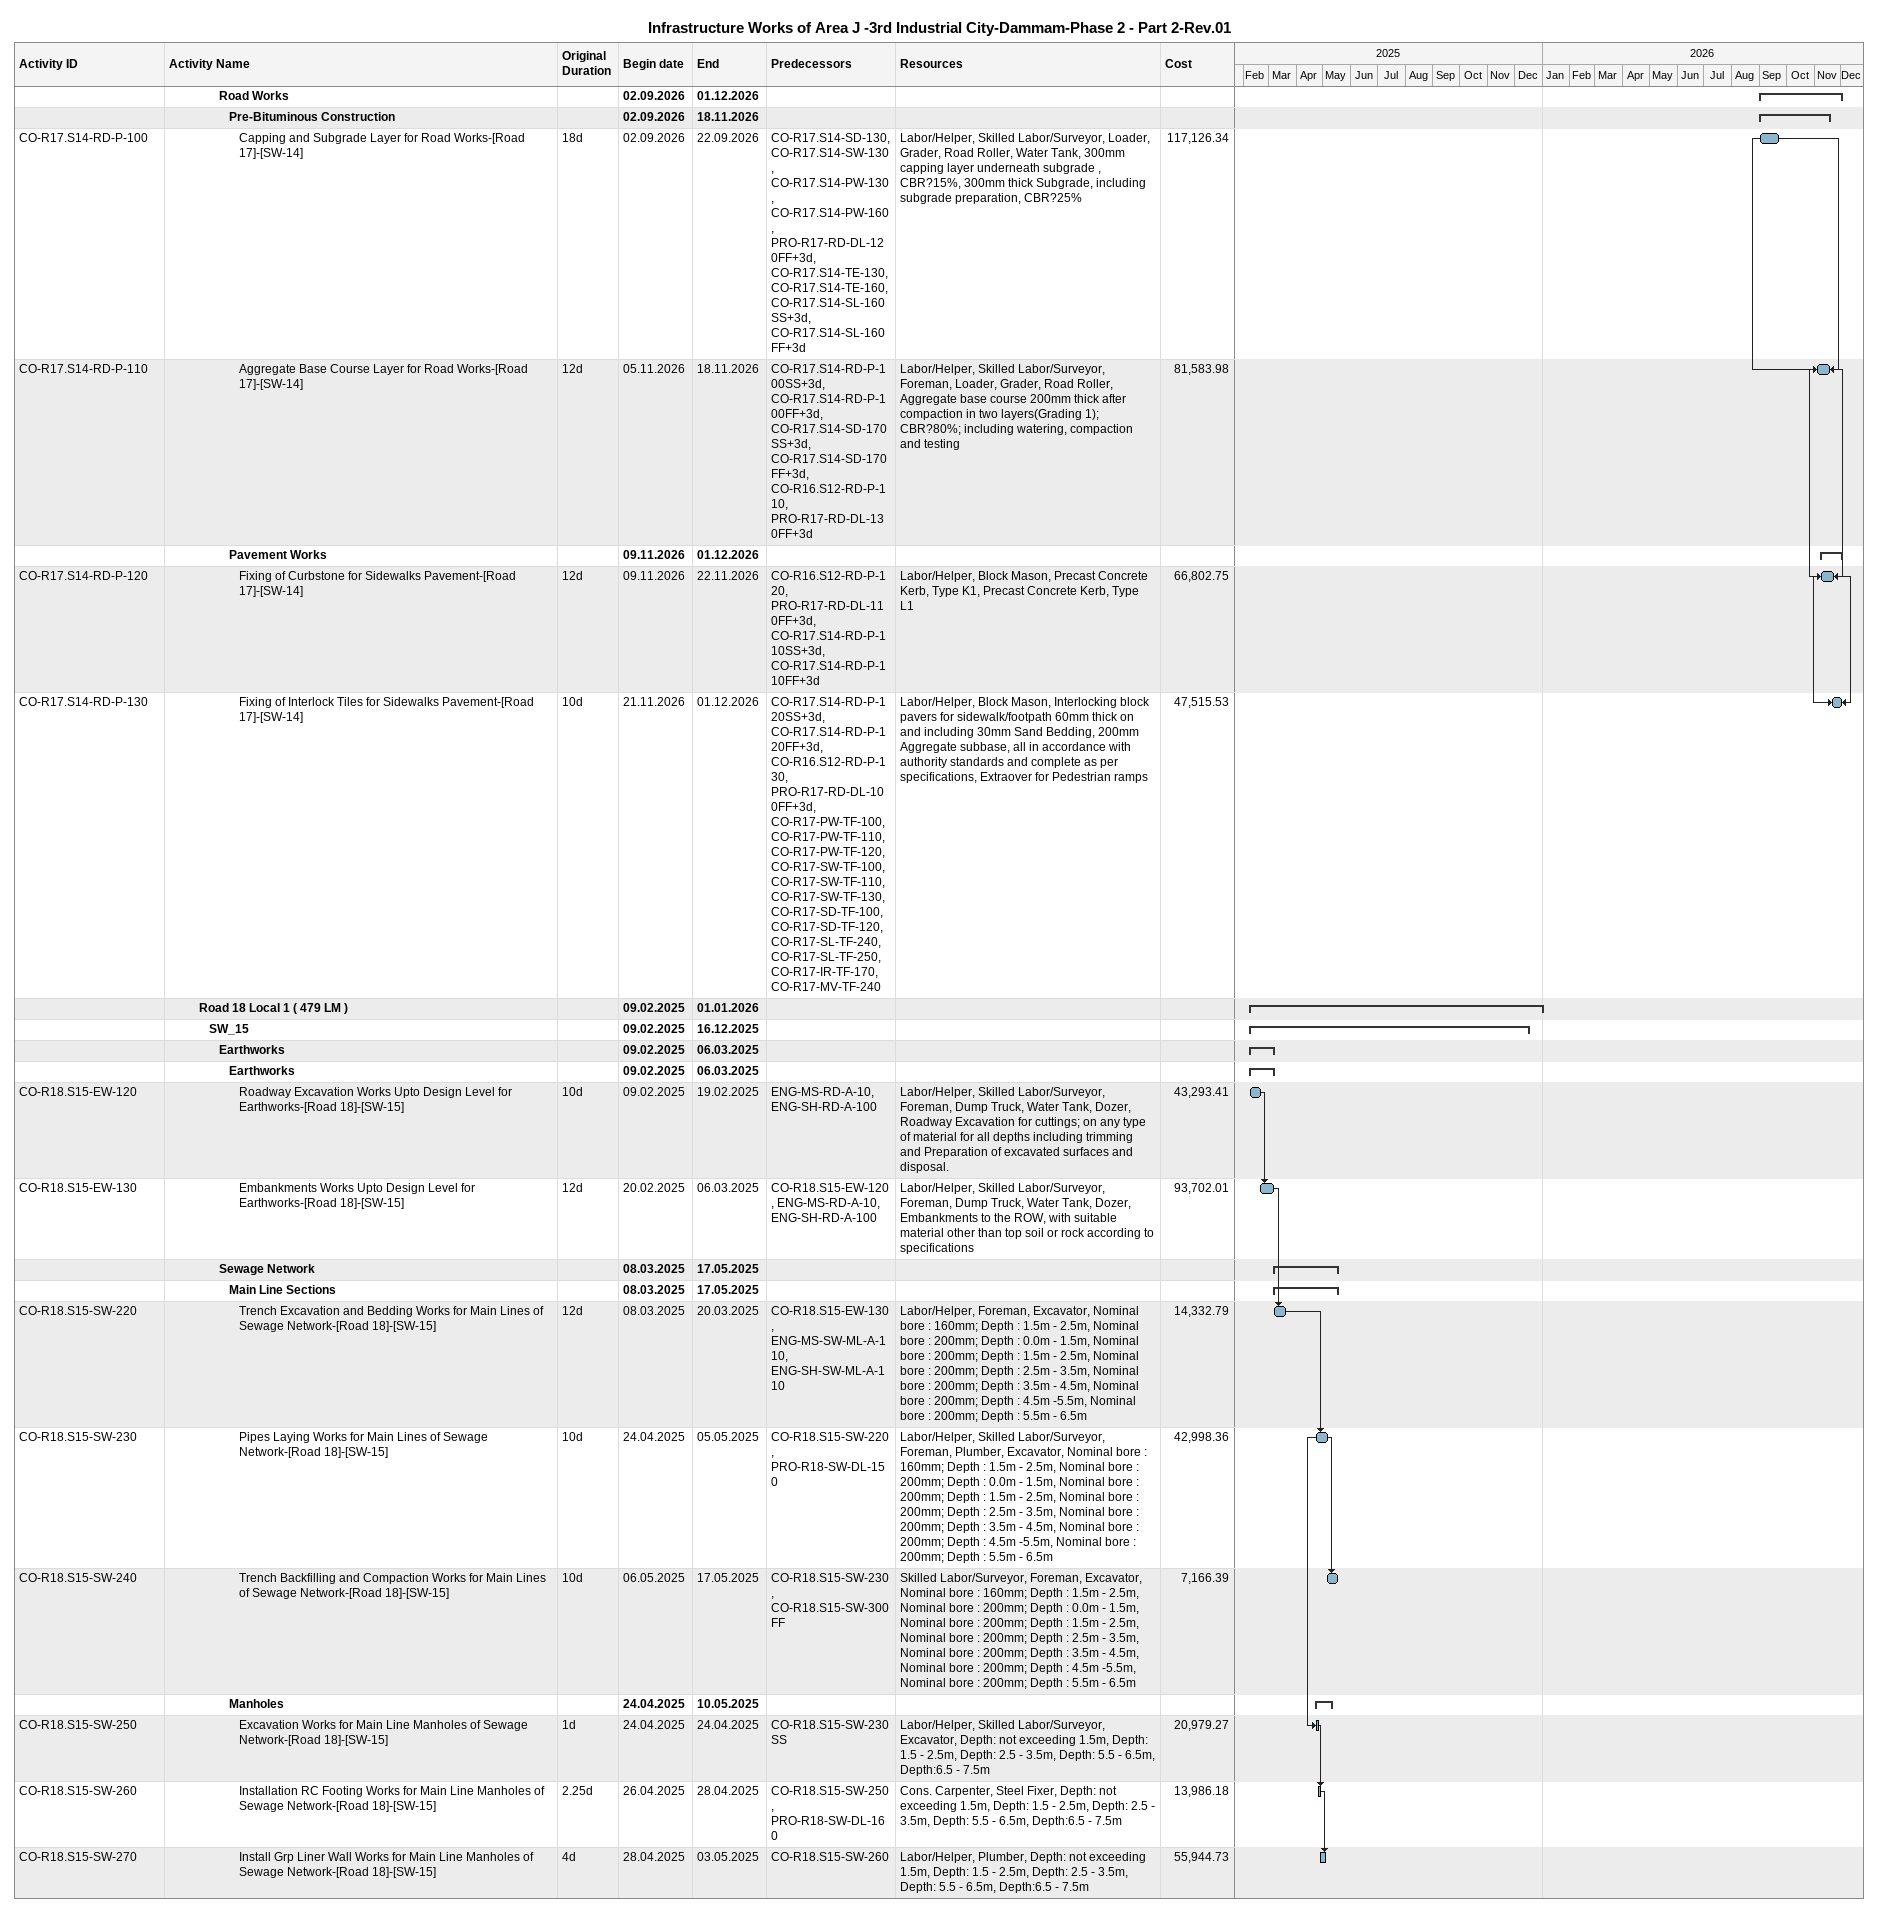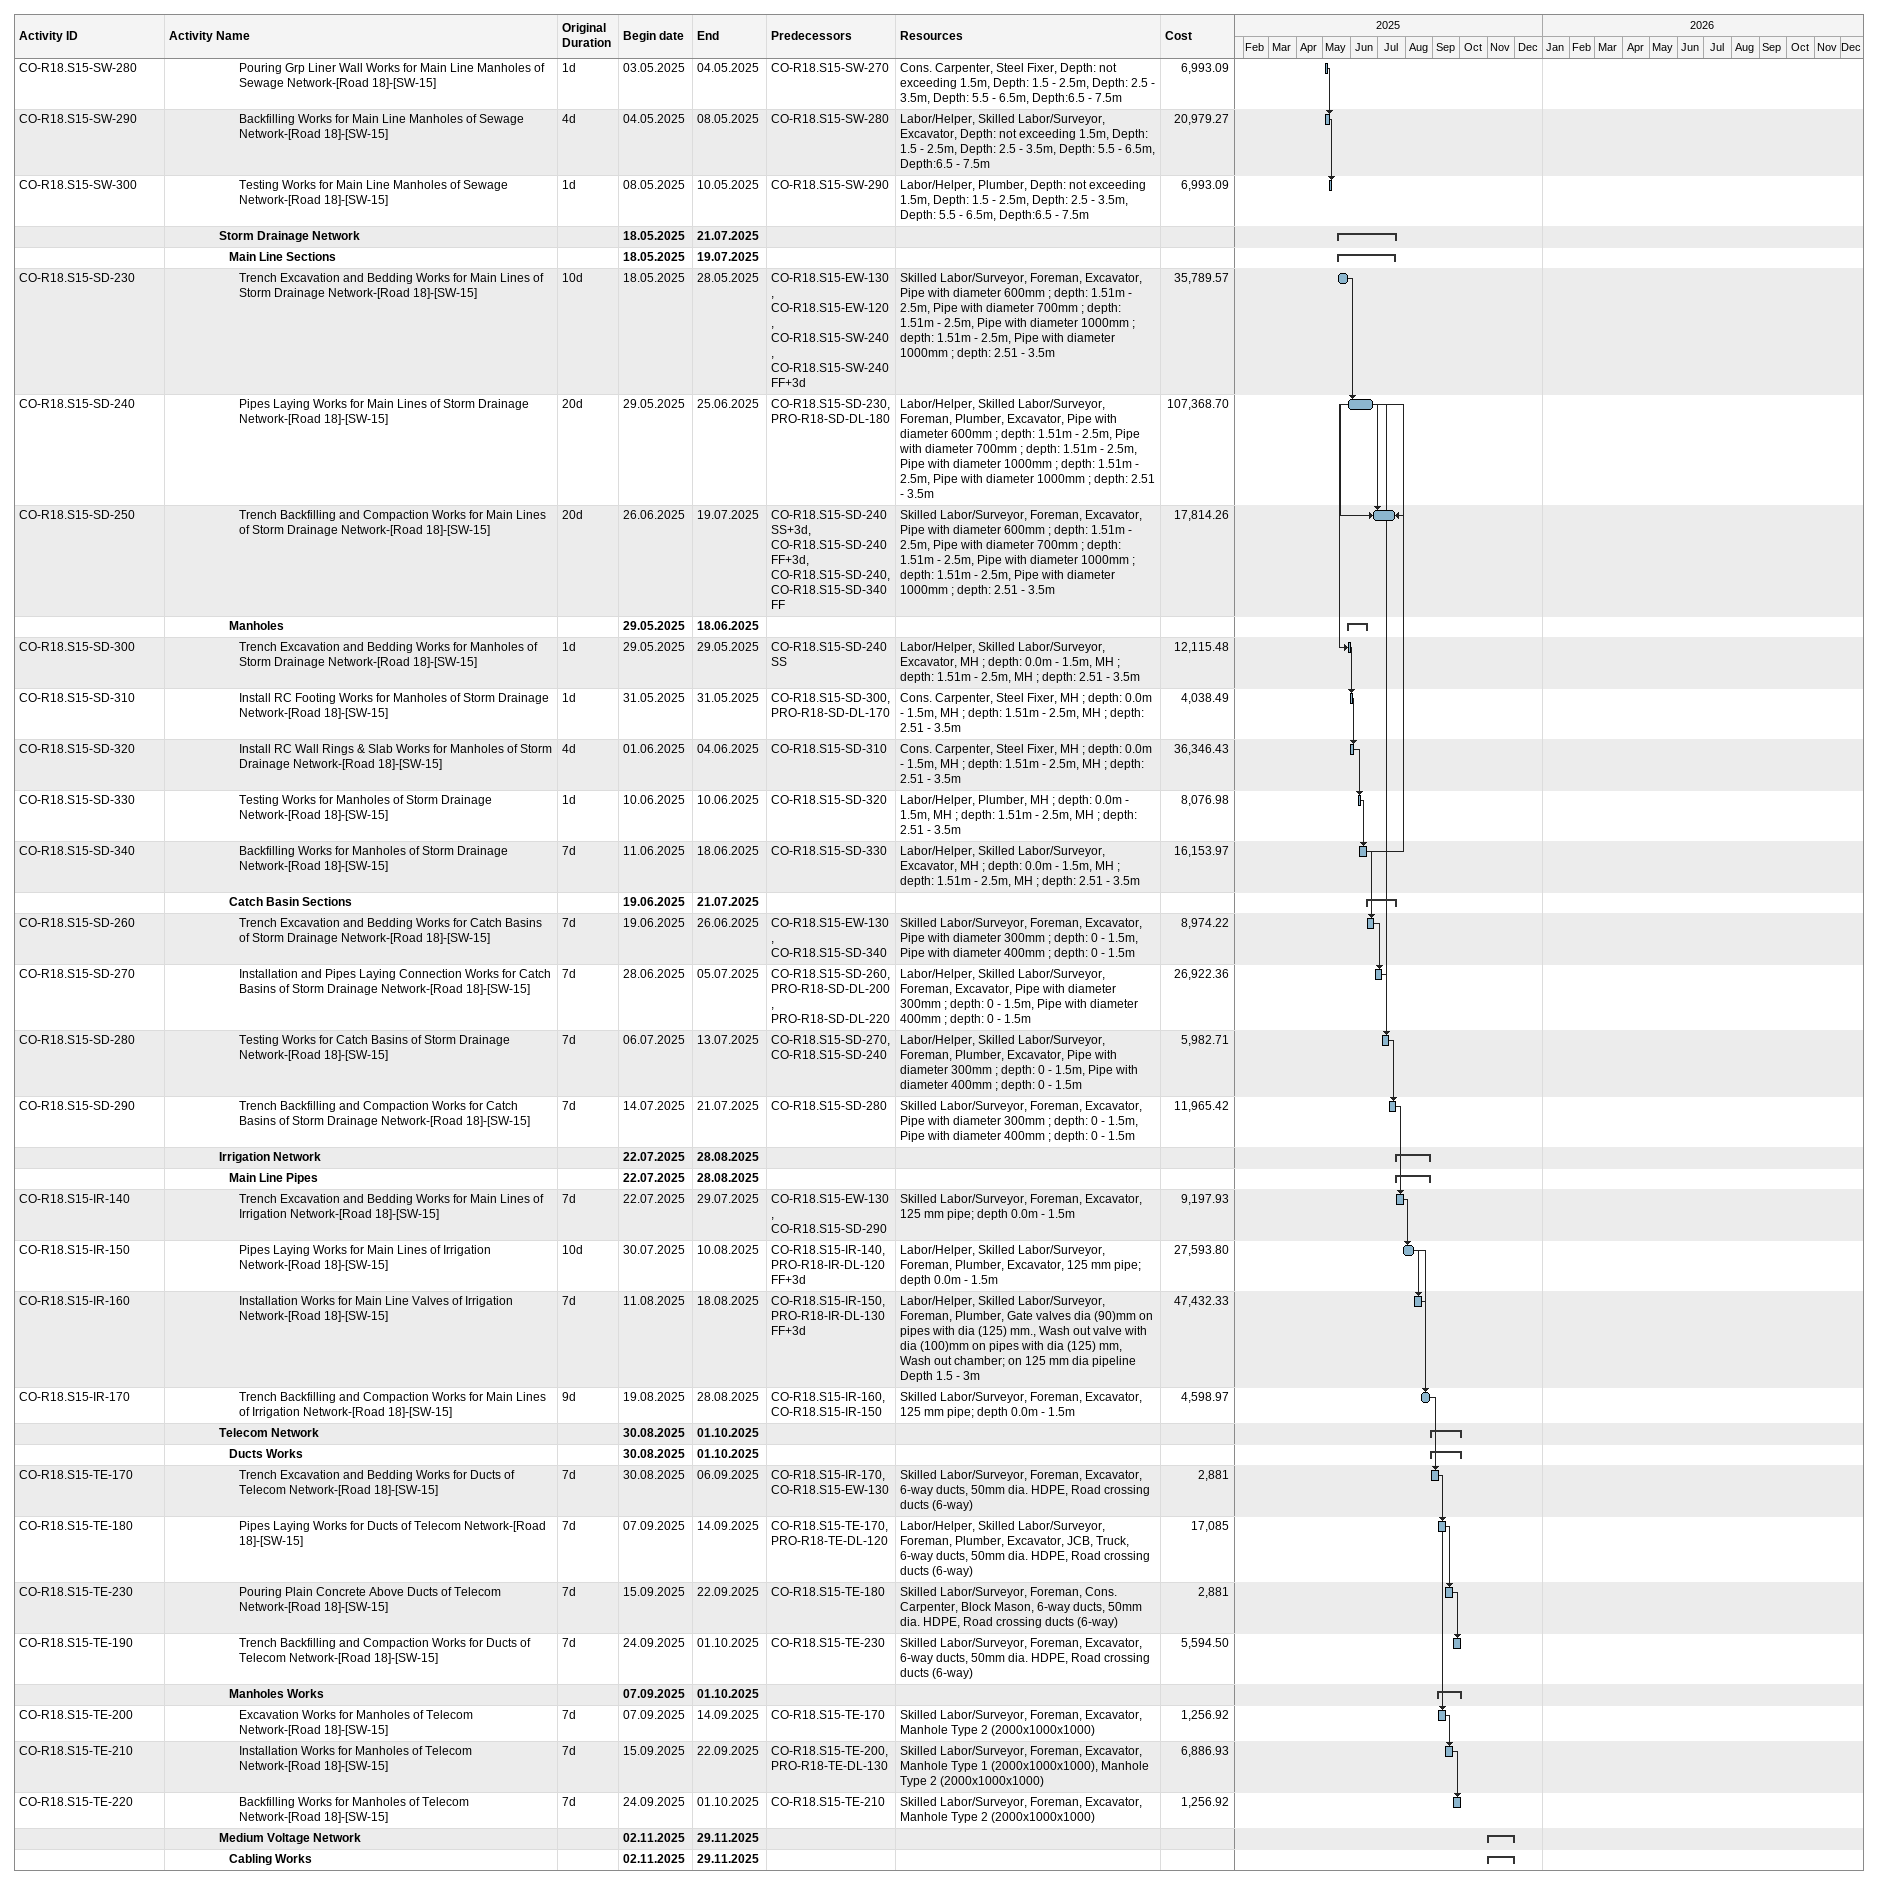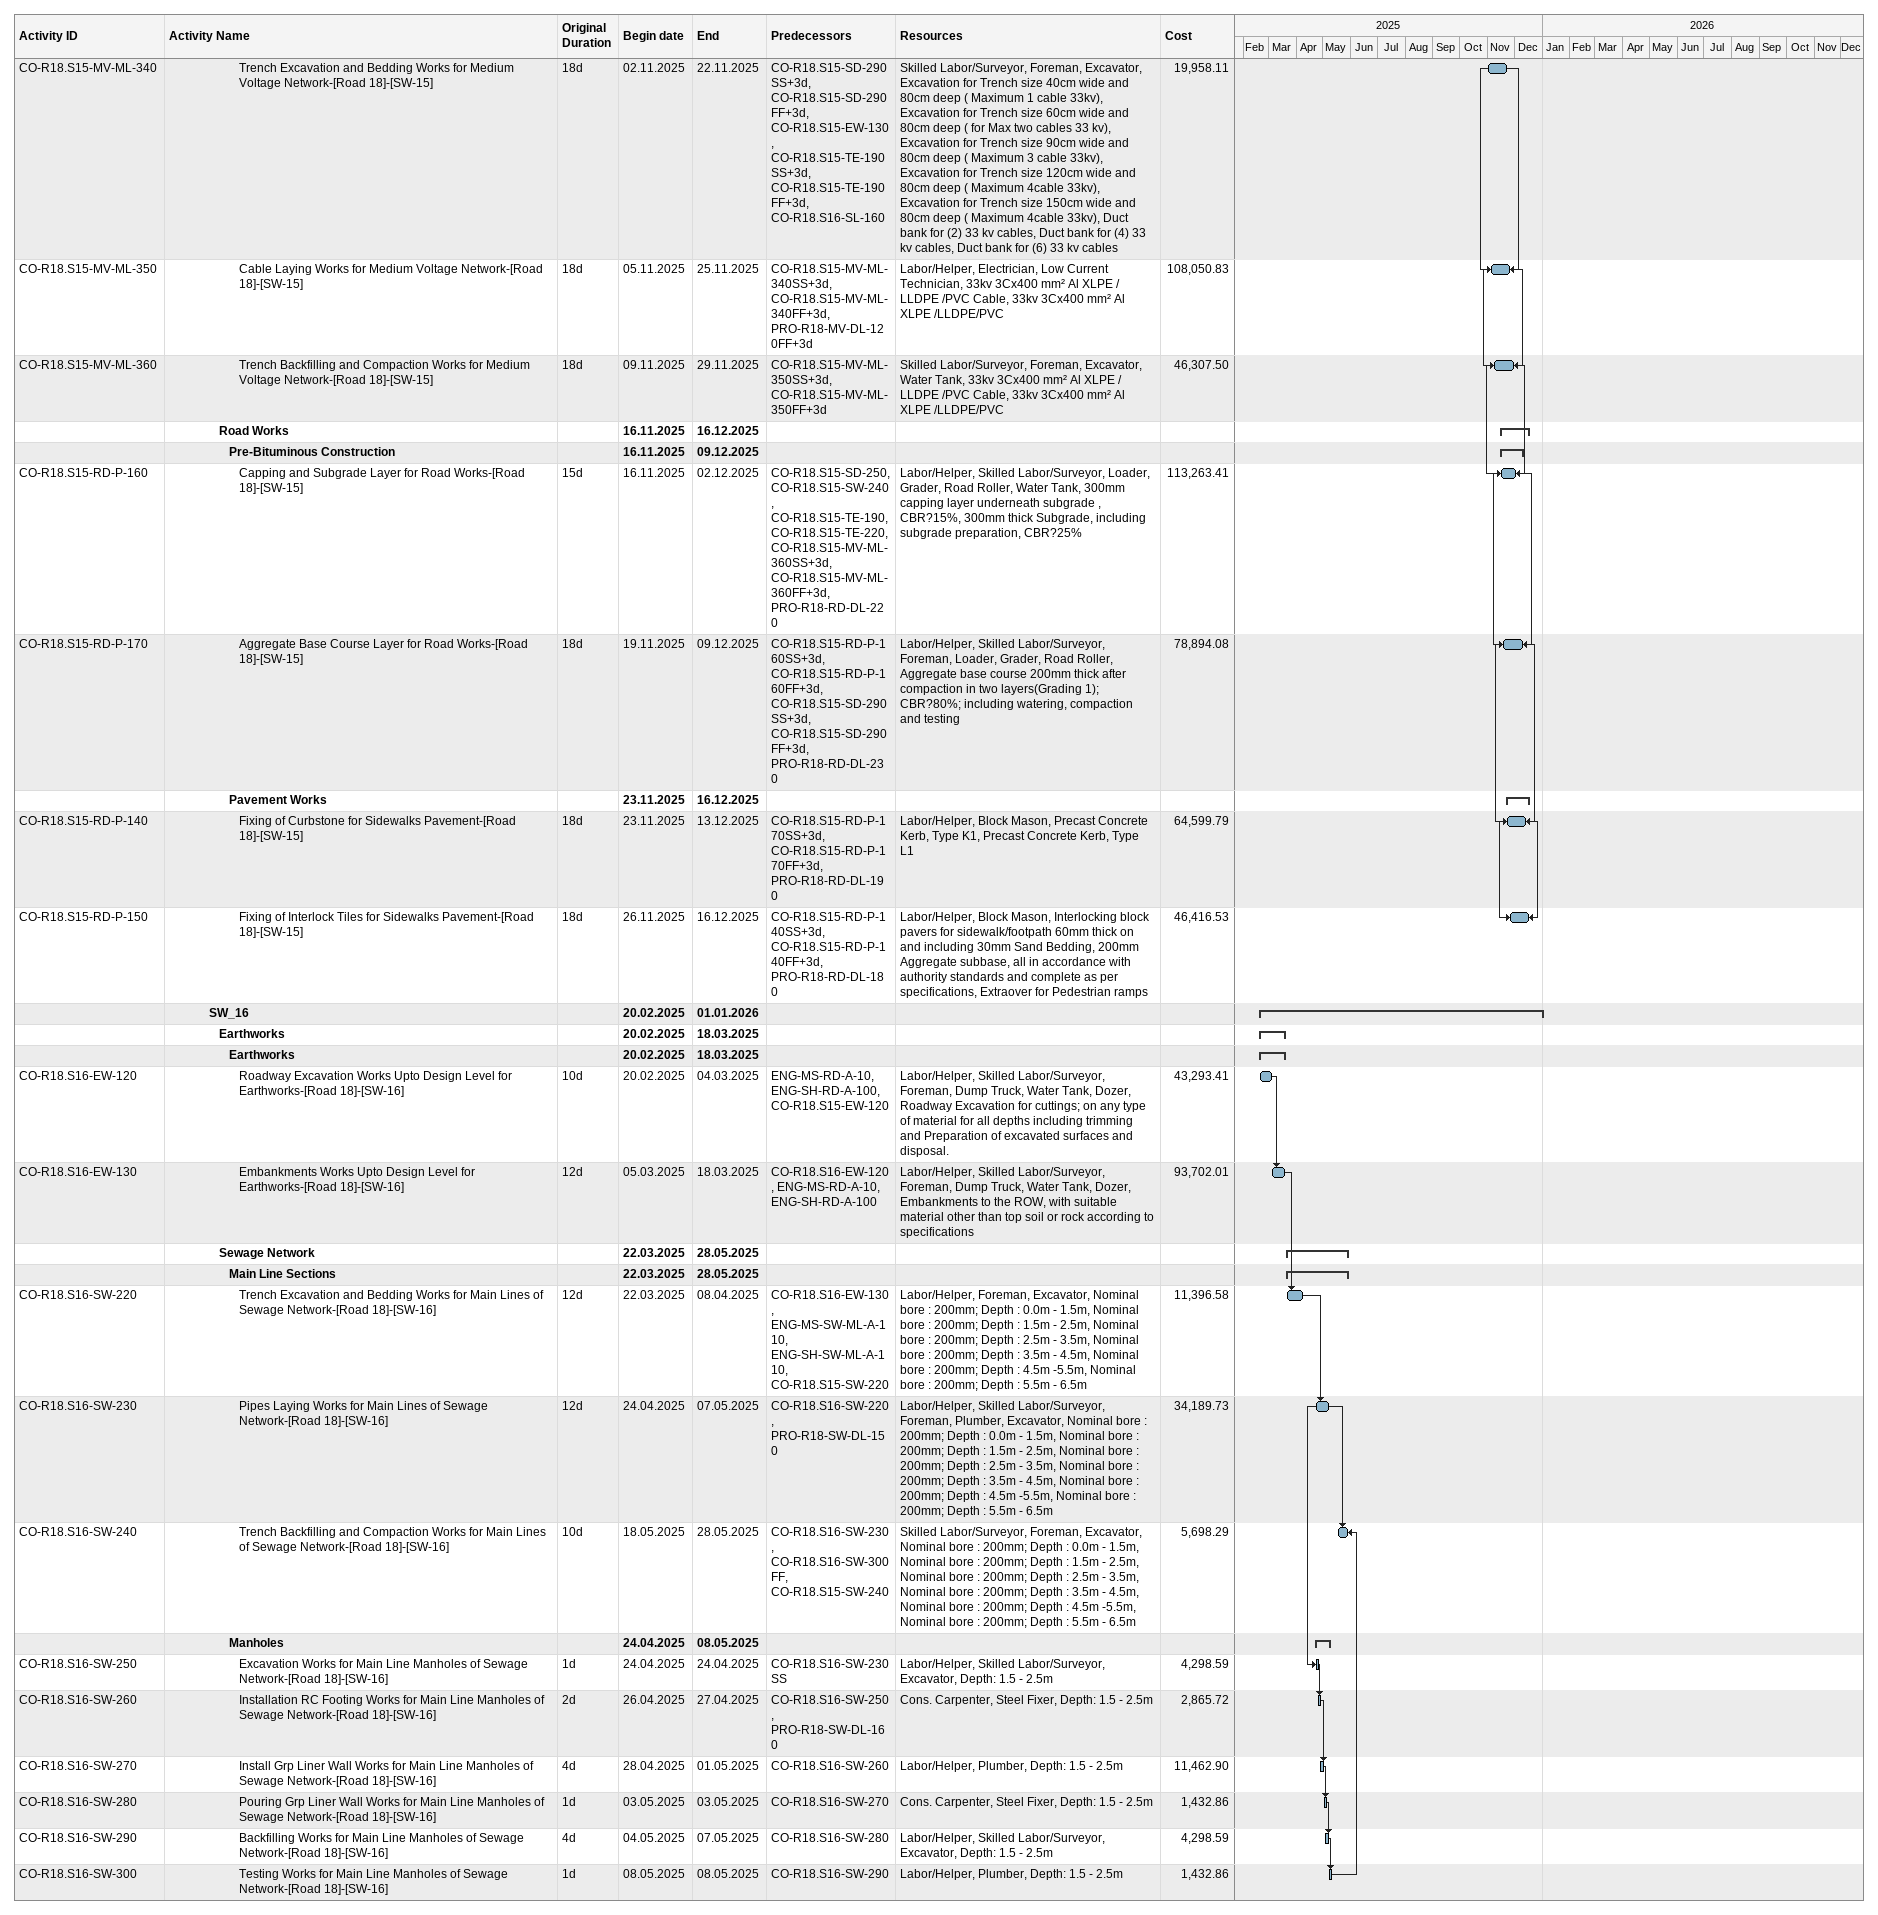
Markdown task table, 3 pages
Infrastructure Works of Area J -3rd Industrial City-Dammam-Phase 2 - Part 2-Rev.01

| ID | Level | Task | Original duration | Start | Finish | Predecessors | Resources | Cost |
|---|---|---|---|---|---|---|---|---|
|  | 6 | **Road Works** |  | 2026-09-02 | 2026-12-01 |  |  |  |
|  | 7 | **Pre-Bituminous Construction** |  | 2026-09-02 | 2026-11-18 |  |  |  |
| CO-R17.S14-RD-P-100 | 8 | Capping and Subgrade Layer for Road Works-[Road 17]-[SW-14] | 18d | 2026-09-02 | 2026-09-22 | CO-R17.S14-SD-130, CO-R17.S14-SW-130, CO-R17.S14-PW-130, CO-R17.S14-PW-160, PRO-R17-RD-DL-120FF+3d, CO-R17.S14-TE-130, CO-R17.S14-TE-160, CO-R17.S14-SL-160SS+3d, CO-R17.S14-SL-160FF+3d | Labor/Helper, Skilled Labor/Surveyor, Loader, Grader, Road Roller, Water Tank, 300mm capping layer underneath subgrade , CBR?15%, 300mm thick Subgrade, including subgrade preparation, CBR?25% | 117126.34 |
| CO-R17.S14-RD-P-110 | 8 | Aggregate Base Course Layer for Road Works-[Road 17]-[SW-14] | 12d | 2026-11-05 | 2026-11-18 | CO-R17.S14-RD-P-100SS+3d, CO-R17.S14-RD-P-100FF+3d, CO-R17.S14-SD-170SS+3d, CO-R17.S14-SD-170FF+3d, CO-R16.S12-RD-P-110, PRO-R17-RD-DL-130FF+3d | Labor/Helper, Skilled Labor/Surveyor, Foreman, Loader, Grader, Road Roller, Aggregate base course 200mm thick after compaction in two layers(Grading 1); CBR?80%; including watering, compaction and testing | 81583.98 |
|  | 7 | **Pavement Works** |  | 2026-11-09 | 2026-12-01 |  |  |  |
| CO-R17.S14-RD-P-120 | 8 | Fixing of Curbstone for Sidewalks Pavement-[Road 17]-[SW-14] | 12d | 2026-11-09 | 2026-11-22 | CO-R16.S12-RD-P-120, PRO-R17-RD-DL-110FF+3d, CO-R17.S14-RD-P-110SS+3d, CO-R17.S14-RD-P-110FF+3d | Labor/Helper, Block Mason, Precast Concrete Kerb, Type K1, Precast Concrete Kerb, Type L1 | 66802.75 |
| CO-R17.S14-RD-P-130 | 8 | Fixing of Interlock Tiles for Sidewalks Pavement-[Road 17]-[SW-14] | 10d | 2026-11-21 | 2026-12-01 | CO-R17.S14-RD-P-120SS+3d, CO-R17.S14-RD-P-120FF+3d, CO-R16.S12-RD-P-130, PRO-R17-RD-DL-100FF+3d, CO-R17-PW-TF-100, CO-R17-PW-TF-110, CO-R17-PW-TF-120, CO-R17-SW-TF-100, CO-R17-SW-TF-110, CO-R17-SW-TF-130, CO-R17-SD-TF-100, CO-R17-SD-TF-120, CO-R17-SL-TF-240, CO-R17-SL-TF-250, CO-R17-IR-TF-170, CO-R17-MV-TF-240 | Labor/Helper, Block Mason, Interlocking block pavers for sidewalk/footpath 60mm thick on and including 30mm Sand Bedding, 200mm Aggregate subbase, all in accordance with authority standards and complete as per specifications, Extraover for Pedestrian ramps | 47515.53 |
|  | 4 | **Road 18 Local 1 ( 479 LM )** |  | 2025-02-09 | 2026-01-01 |  |  |  |
|  | 5 | **SW_15** |  | 2025-02-09 | 2025-12-16 |  |  |  |
|  | 6 | **Earthworks** |  | 2025-02-09 | 2025-03-06 |  |  |  |
|  | 7 | **Earthworks** |  | 2025-02-09 | 2025-03-06 |  |  |  |
| CO-R18.S15-EW-120 | 8 | Roadway Excavation Works Upto Design Level for Earthworks-[Road 18]-[SW-15] | 10d | 2025-02-09 | 2025-02-19 | ENG-MS-RD-A-10, ENG-SH-RD-A-100 | Labor/Helper, Skilled Labor/Surveyor, Foreman, Dump Truck, Water Tank, Dozer, Roadway Excavation for cuttings; on any type of material for all depths including trimming and Preparation of excavated surfaces and disposal. | 43293.41 |
| CO-R18.S15-EW-130 | 8 | Embankments Works Upto Design Level for Earthworks-[Road 18]-[SW-15] | 12d | 2025-02-20 | 2025-03-06 | CO-R18.S15-EW-120, ENG-MS-RD-A-10, ENG-SH-RD-A-100 | Labor/Helper, Skilled Labor/Surveyor, Foreman, Dump Truck, Water Tank, Dozer, Embankments to the ROW, with suitable material other than top soil or rock according to specifications | 93702.01 |
|  | 6 | **Sewage Network** |  | 2025-03-08 | 2025-05-17 |  |  |  |
|  | 7 | **Main Line Sections** |  | 2025-03-08 | 2025-05-17 |  |  |  |
| CO-R18.S15-SW-220 | 8 | Trench Excavation and Bedding Works for Main Lines of Sewage Network-[Road 18]-[SW-15] | 12d | 2025-03-08 | 2025-03-20 | CO-R18.S15-EW-130, ENG-MS-SW-ML-A-110, ENG-SH-SW-ML-A-110 | Labor/Helper, Foreman, Excavator, Nominal bore : 160mm; Depth : 1.5m - 2.5m, Nominal bore : 200mm; Depth : 0.0m - 1.5m, Nominal bore : 200mm; Depth : 1.5m - 2.5m, Nominal bore : 200mm; Depth : 2.5m - 3.5m, Nominal bore : 200mm; Depth : 3.5m - 4.5m, Nominal bore : 200mm; Depth : 4.5m -5.5m, Nominal bore : 200mm; Depth : 5.5m - 6.5m | 14332.79 |
| CO-R18.S15-SW-230 | 8 | Pipes Laying Works for Main Lines of Sewage Network-[Road 18]-[SW-15] | 10d | 2025-04-24 | 2025-05-05 | CO-R18.S15-SW-220, PRO-R18-SW-DL-150 | Labor/Helper, Skilled Labor/Surveyor, Foreman, Plumber, Excavator, Nominal bore : 160mm; Depth : 1.5m - 2.5m, Nominal bore : 200mm; Depth : 0.0m - 1.5m, Nominal bore : 200mm; Depth : 1.5m - 2.5m, Nominal bore : 200mm; Depth : 2.5m - 3.5m, Nominal bore : 200mm; Depth : 3.5m - 4.5m, Nominal bore : 200mm; Depth : 4.5m -5.5m, Nominal bore : 200mm; Depth : 5.5m - 6.5m | 42998.36 |
| CO-R18.S15-SW-240 | 8 | Trench Backfilling and Compaction Works for Main Lines of Sewage Network-[Road 18]-[SW-15] | 10d | 2025-05-06 | 2025-05-17 | CO-R18.S15-SW-230, CO-R18.S15-SW-300FF | Skilled Labor/Surveyor, Foreman, Excavator, Nominal bore : 160mm; Depth : 1.5m - 2.5m, Nominal bore : 200mm; Depth : 0.0m - 1.5m, Nominal bore : 200mm; Depth : 1.5m - 2.5m, Nominal bore : 200mm; Depth : 2.5m - 3.5m, Nominal bore : 200mm; Depth : 3.5m - 4.5m, Nominal bore : 200mm; Depth : 4.5m -5.5m, Nominal bore : 200mm; Depth : 5.5m - 6.5m | 7166.39 |
|  | 7 | **Manholes** |  | 2025-04-24 | 2025-05-10 |  |  |  |
| CO-R18.S15-SW-250 | 8 | Excavation Works for Main Line Manholes of Sewage Network-[Road 18]-[SW-15] | 1d | 2025-04-24 | 2025-04-24 | CO-R18.S15-SW-230SS | Labor/Helper, Skilled Labor/Surveyor, Excavator, Depth: not exceeding 1.5m, Depth: 1.5 - 2.5m, Depth: 2.5 - 3.5m, Depth: 5.5 - 6.5m, Depth:6.5 - 7.5m | 20979.27 |
| CO-R18.S15-SW-260 | 8 | Installation RC Footing Works for Main Line Manholes of Sewage Network-[Road 18]-[SW-15] | 2.25d | 2025-04-26 | 2025-04-28 | CO-R18.S15-SW-250, PRO-R18-SW-DL-160 | Cons. Carpenter, Steel Fixer, Depth: not exceeding 1.5m, Depth: 1.5 - 2.5m, Depth: 2.5 - 3.5m, Depth: 5.5 - 6.5m, Depth:6.5 - 7.5m | 13986.18 |
| CO-R18.S15-SW-270 | 8 | Install Grp Liner Wall Works for Main Line Manholes of Sewage Network-[Road 18]-[SW-15] | 4d | 2025-04-28 | 2025-05-03 | CO-R18.S15-SW-260 | Labor/Helper, Plumber, Depth: not exceeding 1.5m, Depth: 1.5 - 2.5m, Depth: 2.5 - 3.5m, Depth: 5.5 - 6.5m, Depth:6.5 - 7.5m | 55944.73 |
| CO-R18.S15-SW-280 | 8 | Pouring Grp Liner Wall Works for Main Line Manholes of Sewage Network-[Road 18]-[SW-15] | 1d | 2025-05-03 | 2025-05-04 | CO-R18.S15-SW-270 | Cons. Carpenter, Steel Fixer, Depth: not exceeding 1.5m, Depth: 1.5 - 2.5m, Depth: 2.5 - 3.5m, Depth: 5.5 - 6.5m, Depth:6.5 - 7.5m | 6993.09 |
| CO-R18.S15-SW-290 | 8 | Backfilling Works for Main Line Manholes of Sewage Network-[Road 18]-[SW-15] | 4d | 2025-05-04 | 2025-05-08 | CO-R18.S15-SW-280 | Labor/Helper, Skilled Labor/Surveyor, Excavator, Depth: not exceeding 1.5m, Depth: 1.5 - 2.5m, Depth: 2.5 - 3.5m, Depth: 5.5 - 6.5m, Depth:6.5 - 7.5m | 20979.27 |
| CO-R18.S15-SW-300 | 8 | Testing Works for Main Line Manholes of Sewage Network-[Road 18]-[SW-15] | 1d | 2025-05-08 | 2025-05-10 | CO-R18.S15-SW-290 | Labor/Helper, Plumber, Depth: not exceeding 1.5m, Depth: 1.5 - 2.5m, Depth: 2.5 - 3.5m, Depth: 5.5 - 6.5m, Depth:6.5 - 7.5m | 6993.09 |
|  | 6 | **Storm Drainage Network** |  | 2025-05-18 | 2025-07-21 |  |  |  |
|  | 7 | **Main Line Sections** |  | 2025-05-18 | 2025-07-19 |  |  |  |
| CO-R18.S15-SD-230 | 8 | Trench Excavation and Bedding Works for Main Lines of Storm Drainage Network-[Road 18]-[SW-15] | 10d | 2025-05-18 | 2025-05-28 | CO-R18.S15-EW-130, CO-R18.S15-EW-120, CO-R18.S15-SW-240, CO-R18.S15-SW-240FF+3d | Skilled Labor/Surveyor, Foreman, Excavator, Pipe with diameter 600mm ; depth: 1.51m - 2.5m, Pipe with diameter 700mm ; depth: 1.51m - 2.5m, Pipe with diameter 1000mm ; depth: 1.51m - 2.5m, Pipe with diameter 1000mm ; depth: 2.51 - 3.5m | 35789.57 |
| CO-R18.S15-SD-240 | 8 | Pipes Laying Works for Main Lines of Storm Drainage Network-[Road 18]-[SW-15] | 20d | 2025-05-29 | 2025-06-25 | CO-R18.S15-SD-230, PRO-R18-SD-DL-180 | Labor/Helper, Skilled Labor/Surveyor, Foreman, Plumber, Excavator, Pipe with diameter 600mm ; depth: 1.51m - 2.5m, Pipe with diameter 700mm ; depth: 1.51m - 2.5m, Pipe with diameter 1000mm ; depth: 1.51m - 2.5m, Pipe with diameter 1000mm ; depth: 2.51 - 3.5m | 107368.70 |
| CO-R18.S15-SD-250 | 8 | Trench Backfilling and Compaction Works for Main Lines of Storm Drainage Network-[Road 18]-[SW-15] | 20d | 2025-06-26 | 2025-07-19 | CO-R18.S15-SD-240SS+3d, CO-R18.S15-SD-240FF+3d, CO-R18.S15-SD-240, CO-R18.S15-SD-340FF | Skilled Labor/Surveyor, Foreman, Excavator, Pipe with diameter 600mm ; depth: 1.51m - 2.5m, Pipe with diameter 700mm ; depth: 1.51m - 2.5m, Pipe with diameter 1000mm ; depth: 1.51m - 2.5m, Pipe with diameter 1000mm ; depth: 2.51 - 3.5m | 17814.26 |
|  | 7 | **Manholes** |  | 2025-05-29 | 2025-06-18 |  |  |  |
| CO-R18.S15-SD-300 | 8 | Trench Excavation and Bedding Works for Manholes of Storm Drainage Network-[Road 18]-[SW-15] | 1d | 2025-05-29 | 2025-05-29 | CO-R18.S15-SD-240SS | Labor/Helper, Skilled Labor/Surveyor, Excavator, MH ; depth: 0.0m - 1.5m, MH ; depth: 1.51m - 2.5m, MH ; depth: 2.51 - 3.5m | 12115.48 |
| CO-R18.S15-SD-310 | 8 | Install RC Footing Works for Manholes of Storm Drainage Network-[Road 18]-[SW-15] | 1d | 2025-05-31 | 2025-05-31 | CO-R18.S15-SD-300, PRO-R18-SD-DL-170 | Cons. Carpenter, Steel Fixer, MH ; depth: 0.0m - 1.5m, MH ; depth: 1.51m - 2.5m, MH ; depth: 2.51 - 3.5m | 4038.49 |
| CO-R18.S15-SD-320 | 8 | Install RC Wall Rings & Slab Works for Manholes of Storm Drainage Network-[Road 18]-[SW-15] | 4d | 2025-06-01 | 2025-06-04 | CO-R18.S15-SD-310 | Cons. Carpenter, Steel Fixer, MH ; depth: 0.0m - 1.5m, MH ; depth: 1.51m - 2.5m, MH ; depth: 2.51 - 3.5m | 36346.43 |
| CO-R18.S15-SD-330 | 8 | Testing Works for Manholes of Storm Drainage Network-[Road 18]-[SW-15] | 1d | 2025-06-10 | 2025-06-10 | CO-R18.S15-SD-320 | Labor/Helper, Plumber, MH ; depth: 0.0m - 1.5m, MH ; depth: 1.51m - 2.5m, MH ; depth: 2.51 - 3.5m | 8076.98 |
| CO-R18.S15-SD-340 | 8 | Backfilling Works for Manholes of Storm Drainage Network-[Road 18]-[SW-15] | 7d | 2025-06-11 | 2025-06-18 | CO-R18.S15-SD-330 | Labor/Helper, Skilled Labor/Surveyor, Excavator, MH ; depth: 0.0m - 1.5m, MH ; depth: 1.51m - 2.5m, MH ; depth: 2.51 - 3.5m | 16153.97 |
|  | 7 | **Catch Basin Sections** |  | 2025-06-19 | 2025-07-21 |  |  |  |
| CO-R18.S15-SD-260 | 8 | Trench Excavation and Bedding Works for Catch Basins of Storm Drainage Network-[Road 18]-[SW-15] | 7d | 2025-06-19 | 2025-06-26 | CO-R18.S15-EW-130, CO-R18.S15-SD-340 | Skilled Labor/Surveyor, Foreman, Excavator, Pipe with diameter 300mm ; depth: 0 - 1.5m, Pipe with diameter 400mm ; depth: 0 - 1.5m | 8974.22 |
| CO-R18.S15-SD-270 | 8 | Installation and Pipes Laying Connection Works for Catch Basins of Storm Drainage Network-[Road 18]-[SW-15] | 7d | 2025-06-28 | 2025-07-05 | CO-R18.S15-SD-260, PRO-R18-SD-DL-200, PRO-R18-SD-DL-220 | Labor/Helper, Skilled Labor/Surveyor, Foreman, Excavator, Pipe with diameter 300mm ; depth: 0 - 1.5m, Pipe with diameter 400mm ; depth: 0 - 1.5m | 26922.36 |
| CO-R18.S15-SD-280 | 8 | Testing Works for Catch Basins of Storm Drainage Network-[Road 18]-[SW-15] | 7d | 2025-07-06 | 2025-07-13 | CO-R18.S15-SD-270, CO-R18.S15-SD-240 | Labor/Helper, Skilled Labor/Surveyor, Foreman, Plumber, Excavator, Pipe with diameter 300mm ; depth: 0 - 1.5m, Pipe with diameter 400mm ; depth: 0 - 1.5m | 5982.71 |
| CO-R18.S15-SD-290 | 8 | Trench Backfilling and Compaction Works for Catch Basins of Storm Drainage Network-[Road 18]-[SW-15] | 7d | 2025-07-14 | 2025-07-21 | CO-R18.S15-SD-280 | Skilled Labor/Surveyor, Foreman, Excavator, Pipe with diameter 300mm ; depth: 0 - 1.5m, Pipe with diameter 400mm ; depth: 0 - 1.5m | 11965.42 |
|  | 6 | **Irrigation Network** |  | 2025-07-22 | 2025-08-28 |  |  |  |
|  | 7 | **Main Line Pipes** |  | 2025-07-22 | 2025-08-28 |  |  |  |
| CO-R18.S15-IR-140 | 8 | Trench Excavation and Bedding Works for Main Lines of Irrigation Network-[Road 18]-[SW-15] | 7d | 2025-07-22 | 2025-07-29 | CO-R18.S15-EW-130, CO-R18.S15-SD-290 | Skilled Labor/Surveyor, Foreman, Excavator, 125 mm pipe; depth 0.0m - 1.5m | 9197.93 |
| CO-R18.S15-IR-150 | 8 | Pipes Laying Works for Main Lines of Irrigation Network-[Road 18]-[SW-15] | 10d | 2025-07-30 | 2025-08-10 | CO-R18.S15-IR-140, PRO-R18-IR-DL-120FF+3d | Labor/Helper, Skilled Labor/Surveyor, Foreman, Plumber, Excavator, 125 mm pipe; depth 0.0m - 1.5m | 27593.80 |
| CO-R18.S15-IR-160 | 8 | Installation Works for Main Line Valves of Irrigation Network-[Road 18]-[SW-15] | 7d | 2025-08-11 | 2025-08-18 | CO-R18.S15-IR-150, PRO-R18-IR-DL-130FF+3d | Labor/Helper, Skilled Labor/Surveyor, Foreman, Plumber, Gate valves dia (90)mm on pipes with dia (125) mm., Wash out valve with dia (100)mm on pipes with dia (125) mm, Wash out chamber; on 125 mm dia pipeline Depth 1.5 - 3m | 47432.33 |
| CO-R18.S15-IR-170 | 8 | Trench Backfilling and Compaction Works for Main Lines of Irrigation Network-[Road 18]-[SW-15] | 9d | 2025-08-19 | 2025-08-28 | CO-R18.S15-IR-160, CO-R18.S15-IR-150 | Skilled Labor/Surveyor, Foreman, Excavator, 125 mm pipe; depth 0.0m - 1.5m | 4598.97 |
|  | 6 | **Telecom Network** |  | 2025-08-30 | 2025-10-01 |  |  |  |
|  | 7 | **Ducts Works** |  | 2025-08-30 | 2025-10-01 |  |  |  |
| CO-R18.S15-TE-170 | 8 | Trench Excavation and Bedding Works for Ducts of Telecom Network-[Road 18]-[SW-15] | 7d | 2025-08-30 | 2025-09-06 | CO-R18.S15-IR-170, CO-R18.S15-EW-130 | Skilled Labor/Surveyor, Foreman, Excavator, 6-way ducts, 50mm dia. HDPE, Road crossing ducts (6-way) | 2881 |
| CO-R18.S15-TE-180 | 8 | Pipes Laying Works for Ducts of Telecom Network-[Road 18]-[SW-15] | 7d | 2025-09-07 | 2025-09-14 | CO-R18.S15-TE-170, PRO-R18-TE-DL-120 | Labor/Helper, Skilled Labor/Surveyor, Foreman, Plumber, Excavator, JCB, Truck, 6-way ducts, 50mm dia. HDPE, Road crossing ducts (6-way) | 17085 |
| CO-R18.S15-TE-230 | 8 | Pouring Plain Concrete Above Ducts of Telecom Network-[Road 18]-[SW-15] | 7d | 2025-09-15 | 2025-09-22 | CO-R18.S15-TE-180 | Skilled Labor/Surveyor, Foreman, Cons. Carpenter, Block Mason, 6-way ducts, 50mm dia. HDPE, Road crossing ducts (6-way) | 2881 |
| CO-R18.S15-TE-190 | 8 | Trench Backfilling and Compaction Works for Ducts of Telecom Network-[Road 18]-[SW-15] | 7d | 2025-09-24 | 2025-10-01 | CO-R18.S15-TE-230 | Skilled Labor/Surveyor, Foreman, Excavator, 6-way ducts, 50mm dia. HDPE, Road crossing ducts (6-way) | 5594.50 |
|  | 7 | **Manholes Works** |  | 2025-09-07 | 2025-10-01 |  |  |  |
| CO-R18.S15-TE-200 | 8 | Excavation Works for Manholes of Telecom Network-[Road 18]-[SW-15] | 7d | 2025-09-07 | 2025-09-14 | CO-R18.S15-TE-170 | Skilled Labor/Surveyor, Foreman, Excavator, Manhole Type 2 (2000x1000x1000) | 1256.92 |
| CO-R18.S15-TE-210 | 8 | Installation Works for Manholes of Telecom Network-[Road 18]-[SW-15] | 7d | 2025-09-15 | 2025-09-22 | CO-R18.S15-TE-200, PRO-R18-TE-DL-130 | Skilled Labor/Surveyor, Foreman, Excavator, Manhole Type 1 (2000x1000x1000), Manhole Type 2 (2000x1000x1000) | 6886.93 |
| CO-R18.S15-TE-220 | 8 | Backfilling Works for Manholes of Telecom Network-[Road 18]-[SW-15] | 7d | 2025-09-24 | 2025-10-01 | CO-R18.S15-TE-210 | Skilled Labor/Surveyor, Foreman, Excavator, Manhole Type 2 (2000x1000x1000) | 1256.92 |
|  | 6 | **Medium Voltage Network** |  | 2025-11-02 | 2025-11-29 |  |  |  |
|  | 7 | **Cabling Works** |  | 2025-11-02 | 2025-11-29 |  |  |  |
| CO-R18.S15-MV-ML-340 | 8 | Trench Excavation and Bedding Works for Medium Voltage Network-[Road 18]-[SW-15] | 18d | 2025-11-02 | 2025-11-22 | CO-R18.S15-SD-290SS+3d, CO-R18.S15-SD-290FF+3d, CO-R18.S15-EW-130, CO-R18.S15-TE-190SS+3d, CO-R18.S15-TE-190FF+3d, CO-R18.S16-SL-160 | Skilled Labor/Surveyor, Foreman, Excavator, Excavation for Trench size 40cm wide and 80cm deep ( Maximum 1 cable 33kv), Excavation for Trench size 60cm wide and 80cm deep ( for Max two cables 33 kv), Excavation for Trench size 90cm wide and 80cm deep ( Maximum 3 cable 33kv), Excavation for Trench size 120cm wide and 80cm deep ( Maximum 4cable 33kv), Excavation for Trench size 150cm wide and 80cm deep ( Maximum 4cable 33kv), Duct bank for (2) 33 kv cables, Duct bank for (4) 33 kv cables, Duct bank for (6) 33 kv cables | 19958.11 |
| CO-R18.S15-MV-ML-350 | 8 | Cable Laying Works for Medium Voltage Network-[Road 18]-[SW-15] | 18d | 2025-11-05 | 2025-11-25 | CO-R18.S15-MV-ML-340SS+3d, CO-R18.S15-MV-ML-340FF+3d, PRO-R18-MV-DL-120FF+3d | Labor/Helper, Electrician, Low Current Technician, 33kv 3Cx400 mm² Al XLPE / LLDPE /PVC Cable, 33kv 3Cx400 mm² Al XLPE /LLDPE/PVC | 108050.83 |
| CO-R18.S15-MV-ML-360 | 8 | Trench Backfilling and Compaction Works for Medium Voltage Network-[Road 18]-[SW-15] | 18d | 2025-11-09 | 2025-11-29 | CO-R18.S15-MV-ML-350SS+3d, CO-R18.S15-MV-ML-350FF+3d | Skilled Labor/Surveyor, Foreman, Excavator, Water Tank, 33kv 3Cx400 mm² Al XLPE / LLDPE /PVC Cable, 33kv 3Cx400 mm² Al XLPE /LLDPE/PVC | 46307.50 |
|  | 6 | **Road Works** |  | 2025-11-16 | 2025-12-16 |  |  |  |
|  | 7 | **Pre-Bituminous Construction** |  | 2025-11-16 | 2025-12-09 |  |  |  |
| CO-R18.S15-RD-P-160 | 8 | Capping and Subgrade Layer for Road Works-[Road 18]-[SW-15] | 15d | 2025-11-16 | 2025-12-02 | CO-R18.S15-SD-250, CO-R18.S15-SW-240, CO-R18.S15-TE-190, CO-R18.S15-TE-220, CO-R18.S15-MV-ML-360SS+3d, CO-R18.S15-MV-ML-360FF+3d, PRO-R18-RD-DL-220 | Labor/Helper, Skilled Labor/Surveyor, Loader, Grader, Road Roller, Water Tank, 300mm capping layer underneath subgrade , CBR?15%, 300mm thick Subgrade, including subgrade preparation, CBR?25% | 113263.41 |
| CO-R18.S15-RD-P-170 | 8 | Aggregate Base Course Layer for Road Works-[Road 18]-[SW-15] | 18d | 2025-11-19 | 2025-12-09 | CO-R18.S15-RD-P-160SS+3d, CO-R18.S15-RD-P-160FF+3d, CO-R18.S15-SD-290SS+3d, CO-R18.S15-SD-290FF+3d, PRO-R18-RD-DL-230 | Labor/Helper, Skilled Labor/Surveyor, Foreman, Loader, Grader, Road Roller, Aggregate base course 200mm thick after compaction in two layers(Grading 1); CBR?80%; including watering, compaction and testing | 78894.08 |
|  | 7 | **Pavement Works** |  | 2025-11-23 | 2025-12-16 |  |  |  |
| CO-R18.S15-RD-P-140 | 8 | Fixing of Curbstone for Sidewalks Pavement-[Road 18]-[SW-15] | 18d | 2025-11-23 | 2025-12-13 | CO-R18.S15-RD-P-170SS+3d, CO-R18.S15-RD-P-170FF+3d, PRO-R18-RD-DL-190 | Labor/Helper, Block Mason, Precast Concrete Kerb, Type K1, Precast Concrete Kerb, Type L1 | 64599.79 |
| CO-R18.S15-RD-P-150 | 8 | Fixing of Interlock Tiles for Sidewalks Pavement-[Road 18]-[SW-15] | 18d | 2025-11-26 | 2025-12-16 | CO-R18.S15-RD-P-140SS+3d, CO-R18.S15-RD-P-140FF+3d, PRO-R18-RD-DL-180 | Labor/Helper, Block Mason, Interlocking block pavers for sidewalk/footpath 60mm thick on and including 30mm Sand Bedding, 200mm Aggregate subbase, all in accordance with authority standards and complete as per specifications, Extraover for Pedestrian ramps | 46416.53 |
|  | 5 | **SW_16** |  | 2025-02-20 | 2026-01-01 |  |  |  |
|  | 6 | **Earthworks** |  | 2025-02-20 | 2025-03-18 |  |  |  |
|  | 7 | **Earthworks** |  | 2025-02-20 | 2025-03-18 |  |  |  |
| CO-R18.S16-EW-120 | 8 | Roadway Excavation Works Upto Design Level for Earthworks-[Road 18]-[SW-16] | 10d | 2025-02-20 | 2025-03-04 | ENG-MS-RD-A-10, ENG-SH-RD-A-100, CO-R18.S15-EW-120 | Labor/Helper, Skilled Labor/Surveyor, Foreman, Dump Truck, Water Tank, Dozer, Roadway Excavation for cuttings; on any type of material for all depths including trimming and Preparation of excavated surfaces and disposal. | 43293.41 |
| CO-R18.S16-EW-130 | 8 | Embankments Works Upto Design Level for Earthworks-[Road 18]-[SW-16] | 12d | 2025-03-05 | 2025-03-18 | CO-R18.S16-EW-120, ENG-MS-RD-A-10, ENG-SH-RD-A-100 | Labor/Helper, Skilled Labor/Surveyor, Foreman, Dump Truck, Water Tank, Dozer, Embankments to the ROW, with suitable material other than top soil or rock according to specifications | 93702.01 |
|  | 6 | **Sewage Network** |  | 2025-03-22 | 2025-05-28 |  |  |  |
|  | 7 | **Main Line Sections** |  | 2025-03-22 | 2025-05-28 |  |  |  |
| CO-R18.S16-SW-220 | 8 | Trench Excavation and Bedding Works for Main Lines of Sewage Network-[Road 18]-[SW-16] | 12d | 2025-03-22 | 2025-04-08 | CO-R18.S16-EW-130, ENG-MS-SW-ML-A-110, ENG-SH-SW-ML-A-110, CO-R18.S15-SW-220 | Labor/Helper, Foreman, Excavator, Nominal bore : 200mm; Depth : 0.0m - 1.5m, Nominal bore : 200mm; Depth : 1.5m - 2.5m, Nominal bore : 200mm; Depth : 2.5m - 3.5m, Nominal bore : 200mm; Depth : 3.5m - 4.5m, Nominal bore : 200mm; Depth : 4.5m -5.5m, Nominal bore : 200mm; Depth : 5.5m - 6.5m | 11396.58 |
| CO-R18.S16-SW-230 | 8 | Pipes Laying Works for Main Lines of Sewage Network-[Road 18]-[SW-16] | 12d | 2025-04-24 | 2025-05-07 | CO-R18.S16-SW-220, PRO-R18-SW-DL-150 | Labor/Helper, Skilled Labor/Surveyor, Foreman, Plumber, Excavator, Nominal bore : 200mm; Depth : 0.0m - 1.5m, Nominal bore : 200mm; Depth : 1.5m - 2.5m, Nominal bore : 200mm; Depth : 2.5m - 3.5m, Nominal bore : 200mm; Depth : 3.5m - 4.5m, Nominal bore : 200mm; Depth : 4.5m -5.5m, Nominal bore : 200mm; Depth : 5.5m - 6.5m | 34189.73 |
| CO-R18.S16-SW-240 | 8 | Trench Backfilling and Compaction Works for Main Lines of Sewage Network-[Road 18]-[SW-16] | 10d | 2025-05-18 | 2025-05-28 | CO-R18.S16-SW-230, CO-R18.S16-SW-300FF, CO-R18.S15-SW-240 | Skilled Labor/Surveyor, Foreman, Excavator, Nominal bore : 200mm; Depth : 0.0m - 1.5m, Nominal bore : 200mm; Depth : 1.5m - 2.5m, Nominal bore : 200mm; Depth : 2.5m - 3.5m, Nominal bore : 200mm; Depth : 3.5m - 4.5m, Nominal bore : 200mm; Depth : 4.5m -5.5m, Nominal bore : 200mm; Depth : 5.5m - 6.5m | 5698.29 |
|  | 7 | **Manholes** |  | 2025-04-24 | 2025-05-08 |  |  |  |
| CO-R18.S16-SW-250 | 8 | Excavation Works for Main Line Manholes of Sewage Network-[Road 18]-[SW-16] | 1d | 2025-04-24 | 2025-04-24 | CO-R18.S16-SW-230SS | Labor/Helper, Skilled Labor/Surveyor, Excavator, Depth: 1.5 - 2.5m | 4298.59 |
| CO-R18.S16-SW-260 | 8 | Installation RC Footing Works for Main Line Manholes of Sewage Network-[Road 18]-[SW-16] | 2d | 2025-04-26 | 2025-04-27 | CO-R18.S16-SW-250, PRO-R18-SW-DL-160 | Cons. Carpenter, Steel Fixer, Depth: 1.5 - 2.5m | 2865.72 |
| CO-R18.S16-SW-270 | 8 | Install Grp Liner Wall Works for Main Line Manholes of Sewage Network-[Road 18]-[SW-16] | 4d | 2025-04-28 | 2025-05-01 | CO-R18.S16-SW-260 | Labor/Helper, Plumber, Depth: 1.5 - 2.5m | 11462.90 |
| CO-R18.S16-SW-280 | 8 | Pouring Grp Liner Wall Works for Main Line Manholes of Sewage Network-[Road 18]-[SW-16] | 1d | 2025-05-03 | 2025-05-03 | CO-R18.S16-SW-270 | Cons. Carpenter, Steel Fixer, Depth: 1.5 - 2.5m | 1432.86 |
| CO-R18.S16-SW-290 | 8 | Backfilling Works for Main Line Manholes of Sewage Network-[Road 18]-[SW-16] | 4d | 2025-05-04 | 2025-05-07 | CO-R18.S16-SW-280 | Labor/Helper, Skilled Labor/Surveyor, Excavator, Depth: 1.5 - 2.5m | 4298.59 |
| CO-R18.S16-SW-300 | 8 | Testing Works for Main Line Manholes of Sewage Network-[Road 18]-[SW-16] | 1d | 2025-05-08 | 2025-05-08 | CO-R18.S16-SW-290 | Labor/Helper, Plumber, Depth: 1.5 - 2.5m | 1432.86 |
